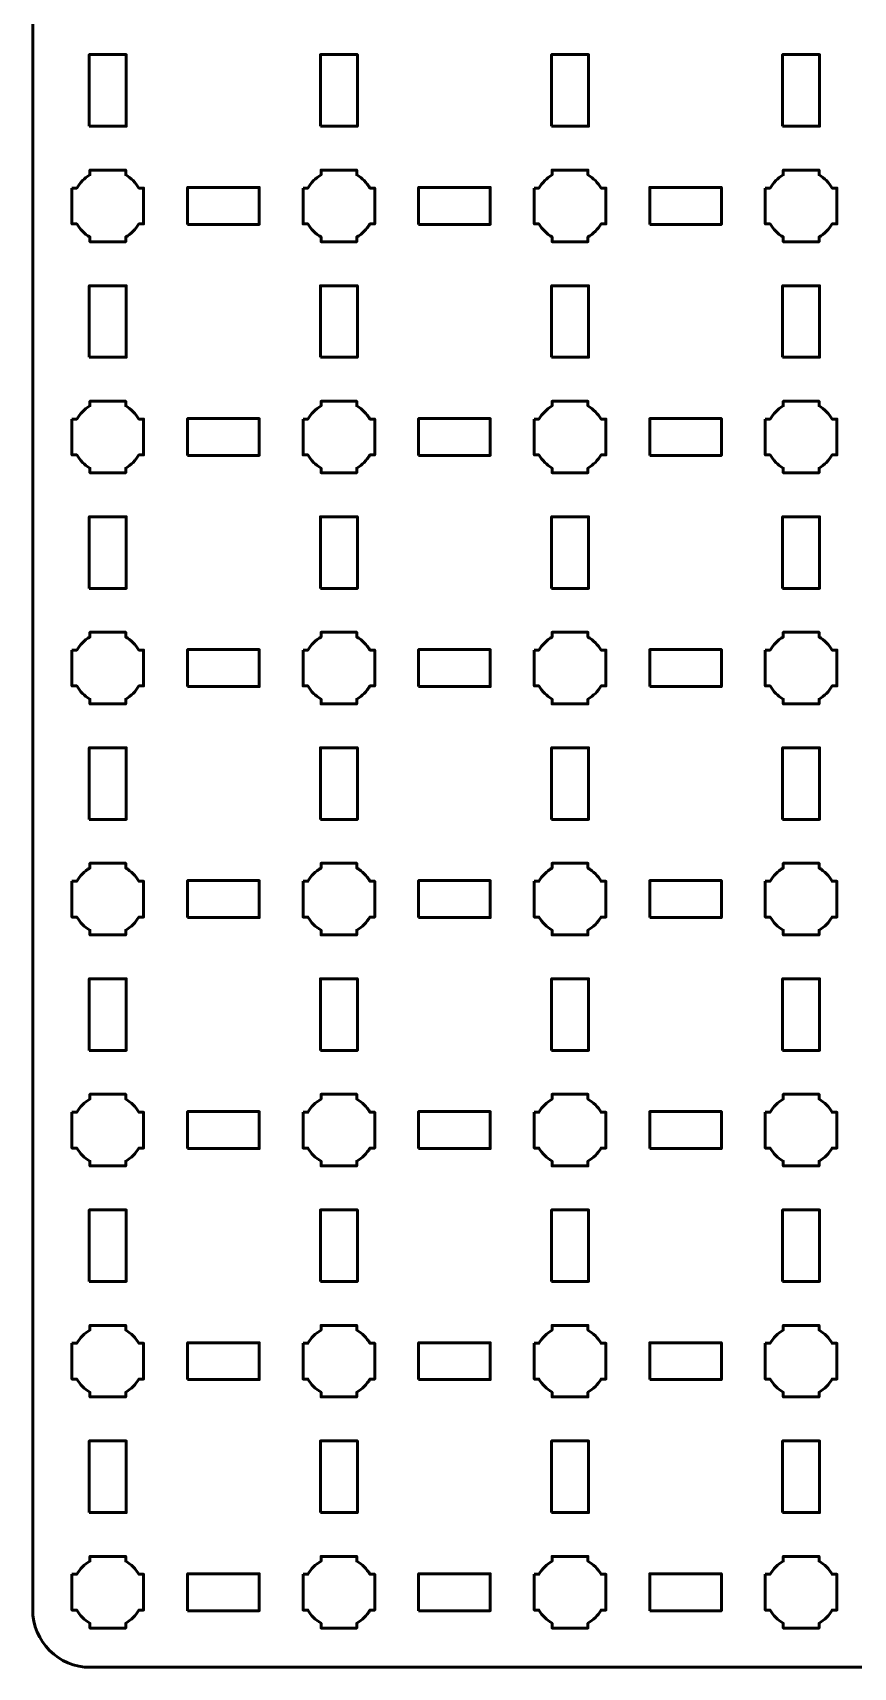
# Model space of a CAD drawing. Header units: centimetres. Extents: x -40.1 to 19.1, y -44.5 to 14.8.
# Drawn here: x -40.15 to -33.05, y -44.5 to -30.35 of the extents above; entities that cross this region are included whole.
import ezdxf

# ---------------------------------------------------------------- set-up
doc = ezdxf.new("R2010")
doc.units = ezdxf.units.CM
doc.header["$MEASUREMENT"] = 0
doc.layers.add('Layer 1', color=7, linetype='Continuous')

msp = doc.modelspace()

# ---------------------------------------------------------------- linework, layer by layer
at = {"layer": 'Layer 1', "color": 250, "lineweight": 53}
for points in [[(-39.66, -31.16), (-39.34, -31.16), (-39.34, -30.54), (-39.66, -30.54), (-39.66, -31.16)], [(-37.66, -31.16), (-37.34, -31.16), (-37.34, -30.54), (-37.66, -30.54), (-37.66, -31.16)], [(-35.66, -31.16), (-35.34, -31.16), (-35.34, -30.54), (-35.66, -30.54), (-35.66, -31.16)], [(-33.66, -31.16), (-33.34, -31.16), (-33.34, -30.54), (-33.66, -30.54), (-33.66, -31.16)], [(-38.81, -32.01), (-38.19, -32.01), (-38.19, -31.69), (-38.81, -31.69), (-38.81, -32.01)], [(-36.81, -32.01), (-36.19, -32.01), (-36.19, -31.69), (-36.81, -31.69), (-36.81, -32.01)], [(-34.81, -32.01), (-34.19, -32.01), (-34.19, -31.69), (-34.81, -31.69), (-34.81, -32.01)], [(-39.66, -33.16), (-39.34, -33.16), (-39.34, -32.54), (-39.66, -32.54), (-39.66, -33.16)], [(-37.66, -33.16), (-37.34, -33.16), (-37.34, -32.54), (-37.66, -32.54), (-37.66, -33.16)], [(-35.66, -33.16), (-35.34, -33.16), (-35.34, -32.54), (-35.66, -32.54), (-35.66, -33.16)], [(-33.66, -33.16), (-33.34, -33.16), (-33.34, -32.54), (-33.66, -32.54), (-33.66, -33.16)], [(-38.81, -34.01), (-38.19, -34.01), (-38.19, -33.69), (-38.81, -33.69), (-38.81, -34.01)], [(-36.81, -34.01), (-36.19, -34.01), (-36.19, -33.69), (-36.81, -33.69), (-36.81, -34.01)], [(-34.81, -34.01), (-34.19, -34.01), (-34.19, -33.69), (-34.81, -33.69), (-34.81, -34.01)], [(-39.66, -35.16), (-39.34, -35.16), (-39.34, -34.54), (-39.66, -34.54), (-39.66, -35.16)], [(-37.66, -35.16), (-37.34, -35.16), (-37.34, -34.54), (-37.66, -34.54), (-37.66, -35.16)], [(-35.66, -35.16), (-35.34, -35.16), (-35.34, -34.54), (-35.66, -34.54), (-35.66, -35.16)], [(-33.66, -35.16), (-33.34, -35.16), (-33.34, -34.54), (-33.66, -34.54), (-33.66, -35.16)], [(-38.81, -36.01), (-38.19, -36.01), (-38.19, -35.69), (-38.81, -35.69), (-38.81, -36.01)], [(-36.81, -36.01), (-36.19, -36.01), (-36.19, -35.69), (-36.81, -35.69), (-36.81, -36.01)], [(-34.81, -36.01), (-34.19, -36.01), (-34.19, -35.69), (-34.81, -35.69), (-34.81, -36.01)], [(-39.66, -37.16), (-39.34, -37.16), (-39.34, -36.54), (-39.66, -36.54), (-39.66, -37.16)], [(-37.66, -37.16), (-37.34, -37.16), (-37.34, -36.54), (-37.66, -36.54), (-37.66, -37.16)], [(-35.66, -37.16), (-35.34, -37.16), (-35.34, -36.54), (-35.66, -36.54), (-35.66, -37.16)], [(-33.66, -37.16), (-33.34, -37.16), (-33.34, -36.54), (-33.66, -36.54), (-33.66, -37.16)], [(-38.81, -38.01), (-38.19, -38.01), (-38.19, -37.69), (-38.81, -37.69), (-38.81, -38.01)], [(-36.81, -38.01), (-36.19, -38.01), (-36.19, -37.69), (-36.81, -37.69), (-36.81, -38.01)], [(-34.81, -38.01), (-34.19, -38.01), (-34.19, -37.69), (-34.81, -37.69), (-34.81, -38.01)], [(-39.66, -39.16), (-39.34, -39.16), (-39.34, -38.54), (-39.66, -38.54), (-39.66, -39.16)], [(-37.66, -39.16), (-37.34, -39.16), (-37.34, -38.54), (-37.66, -38.54), (-37.66, -39.16)], [(-35.66, -39.16), (-35.34, -39.16), (-35.34, -38.54), (-35.66, -38.54), (-35.66, -39.16)], [(-33.66, -39.16), (-33.34, -39.16), (-33.34, -38.54), (-33.66, -38.54), (-33.66, -39.16)], [(-38.81, -40.01), (-38.19, -40.01), (-38.19, -39.69), (-38.81, -39.69), (-38.81, -40.01)], [(-36.81, -40.01), (-36.19, -40.01), (-36.19, -39.69), (-36.81, -39.69), (-36.81, -40.01)], [(-34.81, -40.01), (-34.19, -40.01), (-34.19, -39.69), (-34.81, -39.69), (-34.81, -40.01)], [(-39.66, -41.16), (-39.34, -41.16), (-39.34, -40.54), (-39.66, -40.54), (-39.66, -41.16)], [(-37.66, -41.16), (-37.34, -41.16), (-37.34, -40.54), (-37.66, -40.54), (-37.66, -41.16)], [(-35.66, -41.16), (-35.34, -41.16), (-35.34, -40.54), (-35.66, -40.54), (-35.66, -41.16)], [(-33.66, -41.16), (-33.34, -41.16), (-33.34, -40.54), (-33.66, -40.54), (-33.66, -41.16)], [(-38.81, -42.01), (-38.19, -42.01), (-38.19, -41.69), (-38.81, -41.69), (-38.81, -42.01)], [(-36.81, -42.01), (-36.19, -42.01), (-36.19, -41.69), (-36.81, -41.69), (-36.81, -42.01)], [(-34.81, -42.01), (-34.19, -42.01), (-34.19, -41.69), (-34.81, -41.69), (-34.81, -42.01)], [(-39.66, -43.16), (-39.34, -43.16), (-39.34, -42.54), (-39.66, -42.54), (-39.66, -43.16)], [(-37.66, -43.16), (-37.34, -43.16), (-37.34, -42.54), (-37.66, -42.54), (-37.66, -43.16)], [(-35.66, -43.16), (-35.34, -43.16), (-35.34, -42.54), (-35.66, -42.54), (-35.66, -43.16)], [(-33.66, -43.16), (-33.34, -43.16), (-33.34, -42.54), (-33.66, -42.54), (-33.66, -43.16)], [(-38.81, -44.01), (-38.19, -44.01), (-38.19, -43.69), (-38.81, -43.69), (-38.81, -44.01)], [(-36.81, -44.01), (-36.19, -44.01), (-36.19, -43.69), (-36.81, -43.69), (-36.81, -44.01)], [(-34.81, -44.01), (-34.19, -44.01), (-34.19, -43.69), (-34.81, -43.69), (-34.81, -44.01)]]:
    msp.add_lwpolyline(points, close=True, dxfattribs=at)
msp.add_open_spline([(-40.15, -44), (-40.15, -44), (-40.15, 14.3), (-40.15, 14.3), (-40.15, 14.3), (-40.15, 14.57609), (-39.92609, 14.8), (-39.65, 14.8), (-39.65, 14.8), (-39.65, 14.8), (18.65, 14.8), (18.65, 14.8), (18.65, 14.8), (18.92609, 14.8), (19.15, 14.57609), (19.15, 14.3), (19.15, 14.3), (19.15, 14.3), (19.15, -44), (19.15, -44), (19.15, -44), (19.15, -44.27609), (18.92609, -44.5), (18.65, -44.5), (18.65, -44.5), (18.65, -44.5), (-39.65, -44.5), (-39.65, -44.5), (-39.65, -44.5), (-39.92609, -44.5), (-40.15, -44.27609), (-40.15, -44)], degree=3, knots=[0, 0, 0, 0, 0.125, 0.125, 0.125, 0.125, 0.25, 0.25, 0.25, 0.25, 0.375, 0.375, 0.375, 0.375, 0.5, 0.5, 0.5, 0.5, 0.625, 0.625, 0.625, 0.625, 0.75, 0.75, 0.75, 0.75, 0.875, 0.875, 0.875, 0.875, 1, 1, 1, 1], dxfattribs=at)
at = {"layer": 'Layer 1', "lineweight": 53}
for points in [[(-39.81, -31.695), (-39.81, -31.695), (-39.76851, -31.695), (-39.76851, -31.695), (-39.76851, -31.695), (-39.74128, -31.64795), (-39.70205, -31.60872), (-39.655, -31.58149), (-39.655, -31.58149), (-39.655, -31.58149), (-39.655, -31.54), (-39.655, -31.54), (-39.655, -31.54), (-39.655, -31.54), (-39.5, -31.54), (-39.5, -31.54), (-39.5, -31.54), (-39.5, -31.54), (-39.345, -31.54), (-39.345, -31.54), (-39.345, -31.54), (-39.345, -31.54), (-39.345, -31.58149), (-39.345, -31.58149), (-39.345, -31.58149), (-39.29795, -31.60872), (-39.25872, -31.64795), (-39.23149, -31.695), (-39.23149, -31.695), (-39.23149, -31.695), (-39.19, -31.695), (-39.19, -31.695), (-39.19, -31.695), (-39.19, -31.695), (-39.19, -31.85), (-39.19, -31.85), (-39.19, -31.85), (-39.19, -31.85), (-39.19, -32.005), (-39.19, -32.005), (-39.19, -32.005), (-39.19, -32.005), (-39.23149, -32.005), (-39.23149, -32.005), (-39.23149, -32.005), (-39.25872, -32.05205), (-39.29795, -32.09128), (-39.345, -32.11851), (-39.345, -32.11851), (-39.345, -32.11851), (-39.345, -32.16), (-39.345, -32.16), (-39.345, -32.16), (-39.345, -32.16), (-39.5, -32.16), (-39.5, -32.16), (-39.5, -32.16), (-39.5, -32.16), (-39.655, -32.16), (-39.655, -32.16), (-39.655, -32.16), (-39.655, -32.16), (-39.655, -32.11851), (-39.655, -32.11851), (-39.655, -32.11851), (-39.70205, -32.09128), (-39.74128, -32.05205), (-39.76851, -32.005), (-39.76851, -32.005), (-39.76851, -32.005), (-39.81, -32.005), (-39.81, -32.005), (-39.81, -32.005), (-39.81, -32.005), (-39.81, -31.85), (-39.81, -31.85), (-39.81, -31.85), (-39.81, -31.85), (-39.81, -31.695), (-39.81, -31.695)], [(-37.81, -31.695), (-37.81, -31.695), (-37.76851, -31.695), (-37.76851, -31.695), (-37.76851, -31.695), (-37.74128, -31.64795), (-37.70205, -31.60872), (-37.655, -31.58149), (-37.655, -31.58149), (-37.655, -31.58149), (-37.655, -31.54), (-37.655, -31.54), (-37.655, -31.54), (-37.655, -31.54), (-37.5, -31.54), (-37.5, -31.54), (-37.5, -31.54), (-37.5, -31.54), (-37.345, -31.54), (-37.345, -31.54), (-37.345, -31.54), (-37.345, -31.54), (-37.345, -31.58149), (-37.345, -31.58149), (-37.345, -31.58149), (-37.29795, -31.60872), (-37.25872, -31.64795), (-37.23149, -31.695), (-37.23149, -31.695), (-37.23149, -31.695), (-37.19, -31.695), (-37.19, -31.695), (-37.19, -31.695), (-37.19, -31.695), (-37.19, -31.85), (-37.19, -31.85), (-37.19, -31.85), (-37.19, -31.85), (-37.19, -32.005), (-37.19, -32.005), (-37.19, -32.005), (-37.19, -32.005), (-37.23149, -32.005), (-37.23149, -32.005), (-37.23149, -32.005), (-37.25872, -32.05205), (-37.29795, -32.09128), (-37.345, -32.11851), (-37.345, -32.11851), (-37.345, -32.11851), (-37.345, -32.16), (-37.345, -32.16), (-37.345, -32.16), (-37.345, -32.16), (-37.5, -32.16), (-37.5, -32.16), (-37.5, -32.16), (-37.5, -32.16), (-37.655, -32.16), (-37.655, -32.16), (-37.655, -32.16), (-37.655, -32.16), (-37.655, -32.11851), (-37.655, -32.11851), (-37.655, -32.11851), (-37.70205, -32.09128), (-37.74128, -32.05205), (-37.76851, -32.005), (-37.76851, -32.005), (-37.76851, -32.005), (-37.81, -32.005), (-37.81, -32.005), (-37.81, -32.005), (-37.81, -32.005), (-37.81, -31.85), (-37.81, -31.85), (-37.81, -31.85), (-37.81, -31.85), (-37.81, -31.695), (-37.81, -31.695)], [(-35.81, -31.695), (-35.81, -31.695), (-35.76851, -31.695), (-35.76851, -31.695), (-35.76851, -31.695), (-35.74128, -31.64795), (-35.70205, -31.60872), (-35.655, -31.58149), (-35.655, -31.58149), (-35.655, -31.58149), (-35.655, -31.54), (-35.655, -31.54), (-35.655, -31.54), (-35.655, -31.54), (-35.5, -31.54), (-35.5, -31.54), (-35.5, -31.54), (-35.5, -31.54), (-35.345, -31.54), (-35.345, -31.54), (-35.345, -31.54), (-35.345, -31.54), (-35.345, -31.58149), (-35.345, -31.58149), (-35.345, -31.58149), (-35.29795, -31.60872), (-35.25872, -31.64795), (-35.23149, -31.695), (-35.23149, -31.695), (-35.23149, -31.695), (-35.19, -31.695), (-35.19, -31.695), (-35.19, -31.695), (-35.19, -31.695), (-35.19, -31.85), (-35.19, -31.85), (-35.19, -31.85), (-35.19, -31.85), (-35.19, -32.005), (-35.19, -32.005), (-35.19, -32.005), (-35.19, -32.005), (-35.23149, -32.005), (-35.23149, -32.005), (-35.23149, -32.005), (-35.25872, -32.05205), (-35.29795, -32.09128), (-35.345, -32.11851), (-35.345, -32.11851), (-35.345, -32.11851), (-35.345, -32.16), (-35.345, -32.16), (-35.345, -32.16), (-35.345, -32.16), (-35.5, -32.16), (-35.5, -32.16), (-35.5, -32.16), (-35.5, -32.16), (-35.655, -32.16), (-35.655, -32.16), (-35.655, -32.16), (-35.655, -32.16), (-35.655, -32.11851), (-35.655, -32.11851), (-35.655, -32.11851), (-35.70205, -32.09128), (-35.74128, -32.05205), (-35.76851, -32.005), (-35.76851, -32.005), (-35.76851, -32.005), (-35.81, -32.005), (-35.81, -32.005), (-35.81, -32.005), (-35.81, -32.005), (-35.81, -31.85), (-35.81, -31.85), (-35.81, -31.85), (-35.81, -31.85), (-35.81, -31.695), (-35.81, -31.695)], [(-33.81, -31.695), (-33.81, -31.695), (-33.76851, -31.695), (-33.76851, -31.695), (-33.76851, -31.695), (-33.74128, -31.64795), (-33.70205, -31.60872), (-33.655, -31.58149), (-33.655, -31.58149), (-33.655, -31.58149), (-33.655, -31.54), (-33.655, -31.54), (-33.655, -31.54), (-33.655, -31.54), (-33.5, -31.54), (-33.5, -31.54), (-33.5, -31.54), (-33.5, -31.54), (-33.345, -31.54), (-33.345, -31.54), (-33.345, -31.54), (-33.345, -31.54), (-33.345, -31.58149), (-33.345, -31.58149), (-33.345, -31.58149), (-33.29795, -31.60872), (-33.25872, -31.64795), (-33.23149, -31.695), (-33.23149, -31.695), (-33.23149, -31.695), (-33.19, -31.695), (-33.19, -31.695), (-33.19, -31.695), (-33.19, -31.695), (-33.19, -31.85), (-33.19, -31.85), (-33.19, -31.85), (-33.19, -31.85), (-33.19, -32.005), (-33.19, -32.005), (-33.19, -32.005), (-33.19, -32.005), (-33.23149, -32.005), (-33.23149, -32.005), (-33.23149, -32.005), (-33.25872, -32.05205), (-33.29795, -32.09128), (-33.345, -32.11851), (-33.345, -32.11851), (-33.345, -32.11851), (-33.345, -32.16), (-33.345, -32.16), (-33.345, -32.16), (-33.345, -32.16), (-33.5, -32.16), (-33.5, -32.16), (-33.5, -32.16), (-33.5, -32.16), (-33.655, -32.16), (-33.655, -32.16), (-33.655, -32.16), (-33.655, -32.16), (-33.655, -32.11851), (-33.655, -32.11851), (-33.655, -32.11851), (-33.70205, -32.09128), (-33.74128, -32.05205), (-33.76851, -32.005), (-33.76851, -32.005), (-33.76851, -32.005), (-33.81, -32.005), (-33.81, -32.005), (-33.81, -32.005), (-33.81, -32.005), (-33.81, -31.85), (-33.81, -31.85), (-33.81, -31.85), (-33.81, -31.85), (-33.81, -31.695), (-33.81, -31.695)], [(-39.81, -33.695), (-39.81, -33.695), (-39.76851, -33.695), (-39.76851, -33.695), (-39.76851, -33.695), (-39.74128, -33.64795), (-39.70205, -33.60872), (-39.655, -33.58149), (-39.655, -33.58149), (-39.655, -33.58149), (-39.655, -33.54), (-39.655, -33.54), (-39.655, -33.54), (-39.655, -33.54), (-39.5, -33.54), (-39.5, -33.54), (-39.5, -33.54), (-39.5, -33.54), (-39.345, -33.54), (-39.345, -33.54), (-39.345, -33.54), (-39.345, -33.54), (-39.345, -33.58149), (-39.345, -33.58149), (-39.345, -33.58149), (-39.29795, -33.60872), (-39.25872, -33.64795), (-39.23149, -33.695), (-39.23149, -33.695), (-39.23149, -33.695), (-39.19, -33.695), (-39.19, -33.695), (-39.19, -33.695), (-39.19, -33.695), (-39.19, -33.85), (-39.19, -33.85), (-39.19, -33.85), (-39.19, -33.85), (-39.19, -34.005), (-39.19, -34.005), (-39.19, -34.005), (-39.19, -34.005), (-39.23149, -34.005), (-39.23149, -34.005), (-39.23149, -34.005), (-39.25872, -34.05205), (-39.29795, -34.09128), (-39.345, -34.11851), (-39.345, -34.11851), (-39.345, -34.11851), (-39.345, -34.16), (-39.345, -34.16), (-39.345, -34.16), (-39.345, -34.16), (-39.5, -34.16), (-39.5, -34.16), (-39.5, -34.16), (-39.5, -34.16), (-39.655, -34.16), (-39.655, -34.16), (-39.655, -34.16), (-39.655, -34.16), (-39.655, -34.11851), (-39.655, -34.11851), (-39.655, -34.11851), (-39.70205, -34.09128), (-39.74128, -34.05205), (-39.76851, -34.005), (-39.76851, -34.005), (-39.76851, -34.005), (-39.81, -34.005), (-39.81, -34.005), (-39.81, -34.005), (-39.81, -34.005), (-39.81, -33.85), (-39.81, -33.85), (-39.81, -33.85), (-39.81, -33.85), (-39.81, -33.695), (-39.81, -33.695)], [(-37.81, -33.695), (-37.81, -33.695), (-37.76851, -33.695), (-37.76851, -33.695), (-37.76851, -33.695), (-37.74128, -33.64795), (-37.70205, -33.60872), (-37.655, -33.58149), (-37.655, -33.58149), (-37.655, -33.58149), (-37.655, -33.54), (-37.655, -33.54), (-37.655, -33.54), (-37.655, -33.54), (-37.5, -33.54), (-37.5, -33.54), (-37.5, -33.54), (-37.5, -33.54), (-37.345, -33.54), (-37.345, -33.54), (-37.345, -33.54), (-37.345, -33.54), (-37.345, -33.58149), (-37.345, -33.58149), (-37.345, -33.58149), (-37.29795, -33.60872), (-37.25872, -33.64795), (-37.23149, -33.695), (-37.23149, -33.695), (-37.23149, -33.695), (-37.19, -33.695), (-37.19, -33.695), (-37.19, -33.695), (-37.19, -33.695), (-37.19, -33.85), (-37.19, -33.85), (-37.19, -33.85), (-37.19, -33.85), (-37.19, -34.005), (-37.19, -34.005), (-37.19, -34.005), (-37.19, -34.005), (-37.23149, -34.005), (-37.23149, -34.005), (-37.23149, -34.005), (-37.25872, -34.05205), (-37.29795, -34.09128), (-37.345, -34.11851), (-37.345, -34.11851), (-37.345, -34.11851), (-37.345, -34.16), (-37.345, -34.16), (-37.345, -34.16), (-37.345, -34.16), (-37.5, -34.16), (-37.5, -34.16), (-37.5, -34.16), (-37.5, -34.16), (-37.655, -34.16), (-37.655, -34.16), (-37.655, -34.16), (-37.655, -34.16), (-37.655, -34.11851), (-37.655, -34.11851), (-37.655, -34.11851), (-37.70205, -34.09128), (-37.74128, -34.05205), (-37.76851, -34.005), (-37.76851, -34.005), (-37.76851, -34.005), (-37.81, -34.005), (-37.81, -34.005), (-37.81, -34.005), (-37.81, -34.005), (-37.81, -33.85), (-37.81, -33.85), (-37.81, -33.85), (-37.81, -33.85), (-37.81, -33.695), (-37.81, -33.695)], [(-35.81, -33.695), (-35.81, -33.695), (-35.76851, -33.695), (-35.76851, -33.695), (-35.76851, -33.695), (-35.74128, -33.64795), (-35.70205, -33.60872), (-35.655, -33.58149), (-35.655, -33.58149), (-35.655, -33.58149), (-35.655, -33.54), (-35.655, -33.54), (-35.655, -33.54), (-35.655, -33.54), (-35.5, -33.54), (-35.5, -33.54), (-35.5, -33.54), (-35.5, -33.54), (-35.345, -33.54), (-35.345, -33.54), (-35.345, -33.54), (-35.345, -33.54), (-35.345, -33.58149), (-35.345, -33.58149), (-35.345, -33.58149), (-35.29795, -33.60872), (-35.25872, -33.64795), (-35.23149, -33.695), (-35.23149, -33.695), (-35.23149, -33.695), (-35.19, -33.695), (-35.19, -33.695), (-35.19, -33.695), (-35.19, -33.695), (-35.19, -33.85), (-35.19, -33.85), (-35.19, -33.85), (-35.19, -33.85), (-35.19, -34.005), (-35.19, -34.005), (-35.19, -34.005), (-35.19, -34.005), (-35.23149, -34.005), (-35.23149, -34.005), (-35.23149, -34.005), (-35.25872, -34.05205), (-35.29795, -34.09128), (-35.345, -34.11851), (-35.345, -34.11851), (-35.345, -34.11851), (-35.345, -34.16), (-35.345, -34.16), (-35.345, -34.16), (-35.345, -34.16), (-35.5, -34.16), (-35.5, -34.16), (-35.5, -34.16), (-35.5, -34.16), (-35.655, -34.16), (-35.655, -34.16), (-35.655, -34.16), (-35.655, -34.16), (-35.655, -34.11851), (-35.655, -34.11851), (-35.655, -34.11851), (-35.70205, -34.09128), (-35.74128, -34.05205), (-35.76851, -34.005), (-35.76851, -34.005), (-35.76851, -34.005), (-35.81, -34.005), (-35.81, -34.005), (-35.81, -34.005), (-35.81, -34.005), (-35.81, -33.85), (-35.81, -33.85), (-35.81, -33.85), (-35.81, -33.85), (-35.81, -33.695), (-35.81, -33.695)], [(-33.81, -33.695), (-33.81, -33.695), (-33.76851, -33.695), (-33.76851, -33.695), (-33.76851, -33.695), (-33.74128, -33.64795), (-33.70205, -33.60872), (-33.655, -33.58149), (-33.655, -33.58149), (-33.655, -33.58149), (-33.655, -33.54), (-33.655, -33.54), (-33.655, -33.54), (-33.655, -33.54), (-33.5, -33.54), (-33.5, -33.54), (-33.5, -33.54), (-33.5, -33.54), (-33.345, -33.54), (-33.345, -33.54), (-33.345, -33.54), (-33.345, -33.54), (-33.345, -33.58149), (-33.345, -33.58149), (-33.345, -33.58149), (-33.29795, -33.60872), (-33.25872, -33.64795), (-33.23149, -33.695), (-33.23149, -33.695), (-33.23149, -33.695), (-33.19, -33.695), (-33.19, -33.695), (-33.19, -33.695), (-33.19, -33.695), (-33.19, -33.85), (-33.19, -33.85), (-33.19, -33.85), (-33.19, -33.85), (-33.19, -34.005), (-33.19, -34.005), (-33.19, -34.005), (-33.19, -34.005), (-33.23149, -34.005), (-33.23149, -34.005), (-33.23149, -34.005), (-33.25872, -34.05205), (-33.29795, -34.09128), (-33.345, -34.11851), (-33.345, -34.11851), (-33.345, -34.11851), (-33.345, -34.16), (-33.345, -34.16), (-33.345, -34.16), (-33.345, -34.16), (-33.5, -34.16), (-33.5, -34.16), (-33.5, -34.16), (-33.5, -34.16), (-33.655, -34.16), (-33.655, -34.16), (-33.655, -34.16), (-33.655, -34.16), (-33.655, -34.11851), (-33.655, -34.11851), (-33.655, -34.11851), (-33.70205, -34.09128), (-33.74128, -34.05205), (-33.76851, -34.005), (-33.76851, -34.005), (-33.76851, -34.005), (-33.81, -34.005), (-33.81, -34.005), (-33.81, -34.005), (-33.81, -34.005), (-33.81, -33.85), (-33.81, -33.85), (-33.81, -33.85), (-33.81, -33.85), (-33.81, -33.695), (-33.81, -33.695)], [(-39.81, -35.695), (-39.81, -35.695), (-39.76851, -35.695), (-39.76851, -35.695), (-39.76851, -35.695), (-39.74128, -35.64795), (-39.70205, -35.60872), (-39.655, -35.58149), (-39.655, -35.58149), (-39.655, -35.58149), (-39.655, -35.54), (-39.655, -35.54), (-39.655, -35.54), (-39.655, -35.54), (-39.5, -35.54), (-39.5, -35.54), (-39.5, -35.54), (-39.5, -35.54), (-39.345, -35.54), (-39.345, -35.54), (-39.345, -35.54), (-39.345, -35.54), (-39.345, -35.58149), (-39.345, -35.58149), (-39.345, -35.58149), (-39.29795, -35.60872), (-39.25872, -35.64795), (-39.23149, -35.695), (-39.23149, -35.695), (-39.23149, -35.695), (-39.19, -35.695), (-39.19, -35.695), (-39.19, -35.695), (-39.19, -35.695), (-39.19, -35.85), (-39.19, -35.85), (-39.19, -35.85), (-39.19, -35.85), (-39.19, -36.005), (-39.19, -36.005), (-39.19, -36.005), (-39.19, -36.005), (-39.23149, -36.005), (-39.23149, -36.005), (-39.23149, -36.005), (-39.25872, -36.05205), (-39.29795, -36.09128), (-39.345, -36.11851), (-39.345, -36.11851), (-39.345, -36.11851), (-39.345, -36.16), (-39.345, -36.16), (-39.345, -36.16), (-39.345, -36.16), (-39.5, -36.16), (-39.5, -36.16), (-39.5, -36.16), (-39.5, -36.16), (-39.655, -36.16), (-39.655, -36.16), (-39.655, -36.16), (-39.655, -36.16), (-39.655, -36.11851), (-39.655, -36.11851), (-39.655, -36.11851), (-39.70205, -36.09128), (-39.74128, -36.05205), (-39.76851, -36.005), (-39.76851, -36.005), (-39.76851, -36.005), (-39.81, -36.005), (-39.81, -36.005), (-39.81, -36.005), (-39.81, -36.005), (-39.81, -35.85), (-39.81, -35.85), (-39.81, -35.85), (-39.81, -35.85), (-39.81, -35.695), (-39.81, -35.695)], [(-37.81, -35.695), (-37.81, -35.695), (-37.76851, -35.695), (-37.76851, -35.695), (-37.76851, -35.695), (-37.74128, -35.64795), (-37.70205, -35.60872), (-37.655, -35.58149), (-37.655, -35.58149), (-37.655, -35.58149), (-37.655, -35.54), (-37.655, -35.54), (-37.655, -35.54), (-37.655, -35.54), (-37.5, -35.54), (-37.5, -35.54), (-37.5, -35.54), (-37.5, -35.54), (-37.345, -35.54), (-37.345, -35.54), (-37.345, -35.54), (-37.345, -35.54), (-37.345, -35.58149), (-37.345, -35.58149), (-37.345, -35.58149), (-37.29795, -35.60872), (-37.25872, -35.64795), (-37.23149, -35.695), (-37.23149, -35.695), (-37.23149, -35.695), (-37.19, -35.695), (-37.19, -35.695), (-37.19, -35.695), (-37.19, -35.695), (-37.19, -35.85), (-37.19, -35.85), (-37.19, -35.85), (-37.19, -35.85), (-37.19, -36.005), (-37.19, -36.005), (-37.19, -36.005), (-37.19, -36.005), (-37.23149, -36.005), (-37.23149, -36.005), (-37.23149, -36.005), (-37.25872, -36.05205), (-37.29795, -36.09128), (-37.345, -36.11851), (-37.345, -36.11851), (-37.345, -36.11851), (-37.345, -36.16), (-37.345, -36.16), (-37.345, -36.16), (-37.345, -36.16), (-37.5, -36.16), (-37.5, -36.16), (-37.5, -36.16), (-37.5, -36.16), (-37.655, -36.16), (-37.655, -36.16), (-37.655, -36.16), (-37.655, -36.16), (-37.655, -36.11851), (-37.655, -36.11851), (-37.655, -36.11851), (-37.70205, -36.09128), (-37.74128, -36.05205), (-37.76851, -36.005), (-37.76851, -36.005), (-37.76851, -36.005), (-37.81, -36.005), (-37.81, -36.005), (-37.81, -36.005), (-37.81, -36.005), (-37.81, -35.85), (-37.81, -35.85), (-37.81, -35.85), (-37.81, -35.85), (-37.81, -35.695), (-37.81, -35.695)], [(-35.81, -35.695), (-35.81, -35.695), (-35.76851, -35.695), (-35.76851, -35.695), (-35.76851, -35.695), (-35.74128, -35.64795), (-35.70205, -35.60872), (-35.655, -35.58149), (-35.655, -35.58149), (-35.655, -35.58149), (-35.655, -35.54), (-35.655, -35.54), (-35.655, -35.54), (-35.655, -35.54), (-35.5, -35.54), (-35.5, -35.54), (-35.5, -35.54), (-35.5, -35.54), (-35.345, -35.54), (-35.345, -35.54), (-35.345, -35.54), (-35.345, -35.54), (-35.345, -35.58149), (-35.345, -35.58149), (-35.345, -35.58149), (-35.29795, -35.60872), (-35.25872, -35.64795), (-35.23149, -35.695), (-35.23149, -35.695), (-35.23149, -35.695), (-35.19, -35.695), (-35.19, -35.695), (-35.19, -35.695), (-35.19, -35.695), (-35.19, -35.85), (-35.19, -35.85), (-35.19, -35.85), (-35.19, -35.85), (-35.19, -36.005), (-35.19, -36.005), (-35.19, -36.005), (-35.19, -36.005), (-35.23149, -36.005), (-35.23149, -36.005), (-35.23149, -36.005), (-35.25872, -36.05205), (-35.29795, -36.09128), (-35.345, -36.11851), (-35.345, -36.11851), (-35.345, -36.11851), (-35.345, -36.16), (-35.345, -36.16), (-35.345, -36.16), (-35.345, -36.16), (-35.5, -36.16), (-35.5, -36.16), (-35.5, -36.16), (-35.5, -36.16), (-35.655, -36.16), (-35.655, -36.16), (-35.655, -36.16), (-35.655, -36.16), (-35.655, -36.11851), (-35.655, -36.11851), (-35.655, -36.11851), (-35.70205, -36.09128), (-35.74128, -36.05205), (-35.76851, -36.005), (-35.76851, -36.005), (-35.76851, -36.005), (-35.81, -36.005), (-35.81, -36.005), (-35.81, -36.005), (-35.81, -36.005), (-35.81, -35.85), (-35.81, -35.85), (-35.81, -35.85), (-35.81, -35.85), (-35.81, -35.695), (-35.81, -35.695)], [(-33.81, -35.695), (-33.81, -35.695), (-33.76851, -35.695), (-33.76851, -35.695), (-33.76851, -35.695), (-33.74128, -35.64795), (-33.70205, -35.60872), (-33.655, -35.58149), (-33.655, -35.58149), (-33.655, -35.58149), (-33.655, -35.54), (-33.655, -35.54), (-33.655, -35.54), (-33.655, -35.54), (-33.5, -35.54), (-33.5, -35.54), (-33.5, -35.54), (-33.5, -35.54), (-33.345, -35.54), (-33.345, -35.54), (-33.345, -35.54), (-33.345, -35.54), (-33.345, -35.58149), (-33.345, -35.58149), (-33.345, -35.58149), (-33.29795, -35.60872), (-33.25872, -35.64795), (-33.23149, -35.695), (-33.23149, -35.695), (-33.23149, -35.695), (-33.19, -35.695), (-33.19, -35.695), (-33.19, -35.695), (-33.19, -35.695), (-33.19, -35.85), (-33.19, -35.85), (-33.19, -35.85), (-33.19, -35.85), (-33.19, -36.005), (-33.19, -36.005), (-33.19, -36.005), (-33.19, -36.005), (-33.23149, -36.005), (-33.23149, -36.005), (-33.23149, -36.005), (-33.25872, -36.05205), (-33.29795, -36.09128), (-33.345, -36.11851), (-33.345, -36.11851), (-33.345, -36.11851), (-33.345, -36.16), (-33.345, -36.16), (-33.345, -36.16), (-33.345, -36.16), (-33.5, -36.16), (-33.5, -36.16), (-33.5, -36.16), (-33.5, -36.16), (-33.655, -36.16), (-33.655, -36.16), (-33.655, -36.16), (-33.655, -36.16), (-33.655, -36.11851), (-33.655, -36.11851), (-33.655, -36.11851), (-33.70205, -36.09128), (-33.74128, -36.05205), (-33.76851, -36.005), (-33.76851, -36.005), (-33.76851, -36.005), (-33.81, -36.005), (-33.81, -36.005), (-33.81, -36.005), (-33.81, -36.005), (-33.81, -35.85), (-33.81, -35.85), (-33.81, -35.85), (-33.81, -35.85), (-33.81, -35.695), (-33.81, -35.695)], [(-39.81, -37.695), (-39.81, -37.695), (-39.76851, -37.695), (-39.76851, -37.695), (-39.76851, -37.695), (-39.74128, -37.64795), (-39.70205, -37.60872), (-39.655, -37.58149), (-39.655, -37.58149), (-39.655, -37.58149), (-39.655, -37.54), (-39.655, -37.54), (-39.655, -37.54), (-39.655, -37.54), (-39.5, -37.54), (-39.5, -37.54), (-39.5, -37.54), (-39.5, -37.54), (-39.345, -37.54), (-39.345, -37.54), (-39.345, -37.54), (-39.345, -37.54), (-39.345, -37.58149), (-39.345, -37.58149), (-39.345, -37.58149), (-39.29795, -37.60872), (-39.25872, -37.64795), (-39.23149, -37.695), (-39.23149, -37.695), (-39.23149, -37.695), (-39.19, -37.695), (-39.19, -37.695), (-39.19, -37.695), (-39.19, -37.695), (-39.19, -37.85), (-39.19, -37.85), (-39.19, -37.85), (-39.19, -37.85), (-39.19, -38.005), (-39.19, -38.005), (-39.19, -38.005), (-39.19, -38.005), (-39.23149, -38.005), (-39.23149, -38.005), (-39.23149, -38.005), (-39.25872, -38.05205), (-39.29795, -38.09128), (-39.345, -38.11851), (-39.345, -38.11851), (-39.345, -38.11851), (-39.345, -38.16), (-39.345, -38.16), (-39.345, -38.16), (-39.345, -38.16), (-39.5, -38.16), (-39.5, -38.16), (-39.5, -38.16), (-39.5, -38.16), (-39.655, -38.16), (-39.655, -38.16), (-39.655, -38.16), (-39.655, -38.16), (-39.655, -38.11851), (-39.655, -38.11851), (-39.655, -38.11851), (-39.70205, -38.09128), (-39.74128, -38.05205), (-39.76851, -38.005), (-39.76851, -38.005), (-39.76851, -38.005), (-39.81, -38.005), (-39.81, -38.005), (-39.81, -38.005), (-39.81, -38.005), (-39.81, -37.85), (-39.81, -37.85), (-39.81, -37.85), (-39.81, -37.85), (-39.81, -37.695), (-39.81, -37.695)], [(-37.81, -37.695), (-37.81, -37.695), (-37.76851, -37.695), (-37.76851, -37.695), (-37.76851, -37.695), (-37.74128, -37.64795), (-37.70205, -37.60872), (-37.655, -37.58149), (-37.655, -37.58149), (-37.655, -37.58149), (-37.655, -37.54), (-37.655, -37.54), (-37.655, -37.54), (-37.655, -37.54), (-37.5, -37.54), (-37.5, -37.54), (-37.5, -37.54), (-37.5, -37.54), (-37.345, -37.54), (-37.345, -37.54), (-37.345, -37.54), (-37.345, -37.54), (-37.345, -37.58149), (-37.345, -37.58149), (-37.345, -37.58149), (-37.29795, -37.60872), (-37.25872, -37.64795), (-37.23149, -37.695), (-37.23149, -37.695), (-37.23149, -37.695), (-37.19, -37.695), (-37.19, -37.695), (-37.19, -37.695), (-37.19, -37.695), (-37.19, -37.85), (-37.19, -37.85), (-37.19, -37.85), (-37.19, -37.85), (-37.19, -38.005), (-37.19, -38.005), (-37.19, -38.005), (-37.19, -38.005), (-37.23149, -38.005), (-37.23149, -38.005), (-37.23149, -38.005), (-37.25872, -38.05205), (-37.29795, -38.09128), (-37.345, -38.11851), (-37.345, -38.11851), (-37.345, -38.11851), (-37.345, -38.16), (-37.345, -38.16), (-37.345, -38.16), (-37.345, -38.16), (-37.5, -38.16), (-37.5, -38.16), (-37.5, -38.16), (-37.5, -38.16), (-37.655, -38.16), (-37.655, -38.16), (-37.655, -38.16), (-37.655, -38.16), (-37.655, -38.11851), (-37.655, -38.11851), (-37.655, -38.11851), (-37.70205, -38.09128), (-37.74128, -38.05205), (-37.76851, -38.005), (-37.76851, -38.005), (-37.76851, -38.005), (-37.81, -38.005), (-37.81, -38.005), (-37.81, -38.005), (-37.81, -38.005), (-37.81, -37.85), (-37.81, -37.85), (-37.81, -37.85), (-37.81, -37.85), (-37.81, -37.695), (-37.81, -37.695)], [(-35.81, -37.695), (-35.81, -37.695), (-35.76851, -37.695), (-35.76851, -37.695), (-35.76851, -37.695), (-35.74128, -37.64795), (-35.70205, -37.60872), (-35.655, -37.58149), (-35.655, -37.58149), (-35.655, -37.58149), (-35.655, -37.54), (-35.655, -37.54), (-35.655, -37.54), (-35.655, -37.54), (-35.5, -37.54), (-35.5, -37.54), (-35.5, -37.54), (-35.5, -37.54), (-35.345, -37.54), (-35.345, -37.54), (-35.345, -37.54), (-35.345, -37.54), (-35.345, -37.58149), (-35.345, -37.58149), (-35.345, -37.58149), (-35.29795, -37.60872), (-35.25872, -37.64795), (-35.23149, -37.695), (-35.23149, -37.695), (-35.23149, -37.695), (-35.19, -37.695), (-35.19, -37.695), (-35.19, -37.695), (-35.19, -37.695), (-35.19, -37.85), (-35.19, -37.85), (-35.19, -37.85), (-35.19, -37.85), (-35.19, -38.005), (-35.19, -38.005), (-35.19, -38.005), (-35.19, -38.005), (-35.23149, -38.005), (-35.23149, -38.005), (-35.23149, -38.005), (-35.25872, -38.05205), (-35.29795, -38.09128), (-35.345, -38.11851), (-35.345, -38.11851), (-35.345, -38.11851), (-35.345, -38.16), (-35.345, -38.16), (-35.345, -38.16), (-35.345, -38.16), (-35.5, -38.16), (-35.5, -38.16), (-35.5, -38.16), (-35.5, -38.16), (-35.655, -38.16), (-35.655, -38.16), (-35.655, -38.16), (-35.655, -38.16), (-35.655, -38.11851), (-35.655, -38.11851), (-35.655, -38.11851), (-35.70205, -38.09128), (-35.74128, -38.05205), (-35.76851, -38.005), (-35.76851, -38.005), (-35.76851, -38.005), (-35.81, -38.005), (-35.81, -38.005), (-35.81, -38.005), (-35.81, -38.005), (-35.81, -37.85), (-35.81, -37.85), (-35.81, -37.85), (-35.81, -37.85), (-35.81, -37.695), (-35.81, -37.695)], [(-33.81, -37.695), (-33.81, -37.695), (-33.76851, -37.695), (-33.76851, -37.695), (-33.76851, -37.695), (-33.74128, -37.64795), (-33.70205, -37.60872), (-33.655, -37.58149), (-33.655, -37.58149), (-33.655, -37.58149), (-33.655, -37.54), (-33.655, -37.54), (-33.655, -37.54), (-33.655, -37.54), (-33.5, -37.54), (-33.5, -37.54), (-33.5, -37.54), (-33.5, -37.54), (-33.345, -37.54), (-33.345, -37.54), (-33.345, -37.54), (-33.345, -37.54), (-33.345, -37.58149), (-33.345, -37.58149), (-33.345, -37.58149), (-33.29795, -37.60872), (-33.25872, -37.64795), (-33.23149, -37.695), (-33.23149, -37.695), (-33.23149, -37.695), (-33.19, -37.695), (-33.19, -37.695), (-33.19, -37.695), (-33.19, -37.695), (-33.19, -37.85), (-33.19, -37.85), (-33.19, -37.85), (-33.19, -37.85), (-33.19, -38.005), (-33.19, -38.005), (-33.19, -38.005), (-33.19, -38.005), (-33.23149, -38.005), (-33.23149, -38.005), (-33.23149, -38.005), (-33.25872, -38.05205), (-33.29795, -38.09128), (-33.345, -38.11851), (-33.345, -38.11851), (-33.345, -38.11851), (-33.345, -38.16), (-33.345, -38.16), (-33.345, -38.16), (-33.345, -38.16), (-33.5, -38.16), (-33.5, -38.16), (-33.5, -38.16), (-33.5, -38.16), (-33.655, -38.16), (-33.655, -38.16), (-33.655, -38.16), (-33.655, -38.16), (-33.655, -38.11851), (-33.655, -38.11851), (-33.655, -38.11851), (-33.70205, -38.09128), (-33.74128, -38.05205), (-33.76851, -38.005), (-33.76851, -38.005), (-33.76851, -38.005), (-33.81, -38.005), (-33.81, -38.005), (-33.81, -38.005), (-33.81, -38.005), (-33.81, -37.85), (-33.81, -37.85), (-33.81, -37.85), (-33.81, -37.85), (-33.81, -37.695), (-33.81, -37.695)], [(-39.81, -39.695), (-39.81, -39.695), (-39.76851, -39.695), (-39.76851, -39.695), (-39.76851, -39.695), (-39.74128, -39.64795), (-39.70205, -39.60872), (-39.655, -39.58149), (-39.655, -39.58149), (-39.655, -39.58149), (-39.655, -39.54), (-39.655, -39.54), (-39.655, -39.54), (-39.655, -39.54), (-39.5, -39.54), (-39.5, -39.54), (-39.5, -39.54), (-39.5, -39.54), (-39.345, -39.54), (-39.345, -39.54), (-39.345, -39.54), (-39.345, -39.54), (-39.345, -39.58149), (-39.345, -39.58149), (-39.345, -39.58149), (-39.29795, -39.60872), (-39.25872, -39.64795), (-39.23149, -39.695), (-39.23149, -39.695), (-39.23149, -39.695), (-39.19, -39.695), (-39.19, -39.695), (-39.19, -39.695), (-39.19, -39.695), (-39.19, -39.85), (-39.19, -39.85), (-39.19, -39.85), (-39.19, -39.85), (-39.19, -40.005), (-39.19, -40.005), (-39.19, -40.005), (-39.19, -40.005), (-39.23149, -40.005), (-39.23149, -40.005), (-39.23149, -40.005), (-39.25872, -40.05205), (-39.29795, -40.09128), (-39.345, -40.11851), (-39.345, -40.11851), (-39.345, -40.11851), (-39.345, -40.16), (-39.345, -40.16), (-39.345, -40.16), (-39.345, -40.16), (-39.5, -40.16), (-39.5, -40.16), (-39.5, -40.16), (-39.5, -40.16), (-39.655, -40.16), (-39.655, -40.16), (-39.655, -40.16), (-39.655, -40.16), (-39.655, -40.11851), (-39.655, -40.11851), (-39.655, -40.11851), (-39.70205, -40.09128), (-39.74128, -40.05205), (-39.76851, -40.005), (-39.76851, -40.005), (-39.76851, -40.005), (-39.81, -40.005), (-39.81, -40.005), (-39.81, -40.005), (-39.81, -40.005), (-39.81, -39.85), (-39.81, -39.85), (-39.81, -39.85), (-39.81, -39.85), (-39.81, -39.695), (-39.81, -39.695)], [(-37.81, -39.695), (-37.81, -39.695), (-37.76851, -39.695), (-37.76851, -39.695), (-37.76851, -39.695), (-37.74128, -39.64795), (-37.70205, -39.60872), (-37.655, -39.58149), (-37.655, -39.58149), (-37.655, -39.58149), (-37.655, -39.54), (-37.655, -39.54), (-37.655, -39.54), (-37.655, -39.54), (-37.5, -39.54), (-37.5, -39.54), (-37.5, -39.54), (-37.5, -39.54), (-37.345, -39.54), (-37.345, -39.54), (-37.345, -39.54), (-37.345, -39.54), (-37.345, -39.58149), (-37.345, -39.58149), (-37.345, -39.58149), (-37.29795, -39.60872), (-37.25872, -39.64795), (-37.23149, -39.695), (-37.23149, -39.695), (-37.23149, -39.695), (-37.19, -39.695), (-37.19, -39.695), (-37.19, -39.695), (-37.19, -39.695), (-37.19, -39.85), (-37.19, -39.85), (-37.19, -39.85), (-37.19, -39.85), (-37.19, -40.005), (-37.19, -40.005), (-37.19, -40.005), (-37.19, -40.005), (-37.23149, -40.005), (-37.23149, -40.005), (-37.23149, -40.005), (-37.25872, -40.05205), (-37.29795, -40.09128), (-37.345, -40.11851), (-37.345, -40.11851), (-37.345, -40.11851), (-37.345, -40.16), (-37.345, -40.16), (-37.345, -40.16), (-37.345, -40.16), (-37.5, -40.16), (-37.5, -40.16), (-37.5, -40.16), (-37.5, -40.16), (-37.655, -40.16), (-37.655, -40.16), (-37.655, -40.16), (-37.655, -40.16), (-37.655, -40.11851), (-37.655, -40.11851), (-37.655, -40.11851), (-37.70205, -40.09128), (-37.74128, -40.05205), (-37.76851, -40.005), (-37.76851, -40.005), (-37.76851, -40.005), (-37.81, -40.005), (-37.81, -40.005), (-37.81, -40.005), (-37.81, -40.005), (-37.81, -39.85), (-37.81, -39.85), (-37.81, -39.85), (-37.81, -39.85), (-37.81, -39.695), (-37.81, -39.695)], [(-35.81, -39.695), (-35.81, -39.695), (-35.76851, -39.695), (-35.76851, -39.695), (-35.76851, -39.695), (-35.74128, -39.64795), (-35.70205, -39.60872), (-35.655, -39.58149), (-35.655, -39.58149), (-35.655, -39.58149), (-35.655, -39.54), (-35.655, -39.54), (-35.655, -39.54), (-35.655, -39.54), (-35.5, -39.54), (-35.5, -39.54), (-35.5, -39.54), (-35.5, -39.54), (-35.345, -39.54), (-35.345, -39.54), (-35.345, -39.54), (-35.345, -39.54), (-35.345, -39.58149), (-35.345, -39.58149), (-35.345, -39.58149), (-35.29795, -39.60872), (-35.25872, -39.64795), (-35.23149, -39.695), (-35.23149, -39.695), (-35.23149, -39.695), (-35.19, -39.695), (-35.19, -39.695), (-35.19, -39.695), (-35.19, -39.695), (-35.19, -39.85), (-35.19, -39.85), (-35.19, -39.85), (-35.19, -39.85), (-35.19, -40.005), (-35.19, -40.005), (-35.19, -40.005), (-35.19, -40.005), (-35.23149, -40.005), (-35.23149, -40.005), (-35.23149, -40.005), (-35.25872, -40.05205), (-35.29795, -40.09128), (-35.345, -40.11851), (-35.345, -40.11851), (-35.345, -40.11851), (-35.345, -40.16), (-35.345, -40.16), (-35.345, -40.16), (-35.345, -40.16), (-35.5, -40.16), (-35.5, -40.16), (-35.5, -40.16), (-35.5, -40.16), (-35.655, -40.16), (-35.655, -40.16), (-35.655, -40.16), (-35.655, -40.16), (-35.655, -40.11851), (-35.655, -40.11851), (-35.655, -40.11851), (-35.70205, -40.09128), (-35.74128, -40.05205), (-35.76851, -40.005), (-35.76851, -40.005), (-35.76851, -40.005), (-35.81, -40.005), (-35.81, -40.005), (-35.81, -40.005), (-35.81, -40.005), (-35.81, -39.85), (-35.81, -39.85), (-35.81, -39.85), (-35.81, -39.85), (-35.81, -39.695), (-35.81, -39.695)], [(-33.81, -39.695), (-33.81, -39.695), (-33.76851, -39.695), (-33.76851, -39.695), (-33.76851, -39.695), (-33.74128, -39.64795), (-33.70205, -39.60872), (-33.655, -39.58149), (-33.655, -39.58149), (-33.655, -39.58149), (-33.655, -39.54), (-33.655, -39.54), (-33.655, -39.54), (-33.655, -39.54), (-33.5, -39.54), (-33.5, -39.54), (-33.5, -39.54), (-33.5, -39.54), (-33.345, -39.54), (-33.345, -39.54), (-33.345, -39.54), (-33.345, -39.54), (-33.345, -39.58149), (-33.345, -39.58149), (-33.345, -39.58149), (-33.29795, -39.60872), (-33.25872, -39.64795), (-33.23149, -39.695), (-33.23149, -39.695), (-33.23149, -39.695), (-33.19, -39.695), (-33.19, -39.695), (-33.19, -39.695), (-33.19, -39.695), (-33.19, -39.85), (-33.19, -39.85), (-33.19, -39.85), (-33.19, -39.85), (-33.19, -40.005), (-33.19, -40.005), (-33.19, -40.005), (-33.19, -40.005), (-33.23149, -40.005), (-33.23149, -40.005), (-33.23149, -40.005), (-33.25872, -40.05205), (-33.29795, -40.09128), (-33.345, -40.11851), (-33.345, -40.11851), (-33.345, -40.11851), (-33.345, -40.16), (-33.345, -40.16), (-33.345, -40.16), (-33.345, -40.16), (-33.5, -40.16), (-33.5, -40.16), (-33.5, -40.16), (-33.5, -40.16), (-33.655, -40.16), (-33.655, -40.16), (-33.655, -40.16), (-33.655, -40.16), (-33.655, -40.11851), (-33.655, -40.11851), (-33.655, -40.11851), (-33.70205, -40.09128), (-33.74128, -40.05205), (-33.76851, -40.005), (-33.76851, -40.005), (-33.76851, -40.005), (-33.81, -40.005), (-33.81, -40.005), (-33.81, -40.005), (-33.81, -40.005), (-33.81, -39.85), (-33.81, -39.85), (-33.81, -39.85), (-33.81, -39.85), (-33.81, -39.695), (-33.81, -39.695)], [(-39.81, -41.695), (-39.81, -41.695), (-39.76851, -41.695), (-39.76851, -41.695), (-39.76851, -41.695), (-39.74128, -41.64795), (-39.70205, -41.60872), (-39.655, -41.58149), (-39.655, -41.58149), (-39.655, -41.58149), (-39.655, -41.54), (-39.655, -41.54), (-39.655, -41.54), (-39.655, -41.54), (-39.5, -41.54), (-39.5, -41.54), (-39.5, -41.54), (-39.5, -41.54), (-39.345, -41.54), (-39.345, -41.54), (-39.345, -41.54), (-39.345, -41.54), (-39.345, -41.58149), (-39.345, -41.58149), (-39.345, -41.58149), (-39.29795, -41.60872), (-39.25872, -41.64795), (-39.23149, -41.695), (-39.23149, -41.695), (-39.23149, -41.695), (-39.19, -41.695), (-39.19, -41.695), (-39.19, -41.695), (-39.19, -41.695), (-39.19, -41.85), (-39.19, -41.85), (-39.19, -41.85), (-39.19, -41.85), (-39.19, -42.005), (-39.19, -42.005), (-39.19, -42.005), (-39.19, -42.005), (-39.23149, -42.005), (-39.23149, -42.005), (-39.23149, -42.005), (-39.25872, -42.05205), (-39.29795, -42.09128), (-39.345, -42.11851), (-39.345, -42.11851), (-39.345, -42.11851), (-39.345, -42.16), (-39.345, -42.16), (-39.345, -42.16), (-39.345, -42.16), (-39.5, -42.16), (-39.5, -42.16), (-39.5, -42.16), (-39.5, -42.16), (-39.655, -42.16), (-39.655, -42.16), (-39.655, -42.16), (-39.655, -42.16), (-39.655, -42.11851), (-39.655, -42.11851), (-39.655, -42.11851), (-39.70205, -42.09128), (-39.74128, -42.05205), (-39.76851, -42.005), (-39.76851, -42.005), (-39.76851, -42.005), (-39.81, -42.005), (-39.81, -42.005), (-39.81, -42.005), (-39.81, -42.005), (-39.81, -41.85), (-39.81, -41.85), (-39.81, -41.85), (-39.81, -41.85), (-39.81, -41.695), (-39.81, -41.695)], [(-37.81, -41.695), (-37.81, -41.695), (-37.76851, -41.695), (-37.76851, -41.695), (-37.76851, -41.695), (-37.74128, -41.64795), (-37.70205, -41.60872), (-37.655, -41.58149), (-37.655, -41.58149), (-37.655, -41.58149), (-37.655, -41.54), (-37.655, -41.54), (-37.655, -41.54), (-37.655, -41.54), (-37.5, -41.54), (-37.5, -41.54), (-37.5, -41.54), (-37.5, -41.54), (-37.345, -41.54), (-37.345, -41.54), (-37.345, -41.54), (-37.345, -41.54), (-37.345, -41.58149), (-37.345, -41.58149), (-37.345, -41.58149), (-37.29795, -41.60872), (-37.25872, -41.64795), (-37.23149, -41.695), (-37.23149, -41.695), (-37.23149, -41.695), (-37.19, -41.695), (-37.19, -41.695), (-37.19, -41.695), (-37.19, -41.695), (-37.19, -41.85), (-37.19, -41.85), (-37.19, -41.85), (-37.19, -41.85), (-37.19, -42.005), (-37.19, -42.005), (-37.19, -42.005), (-37.19, -42.005), (-37.23149, -42.005), (-37.23149, -42.005), (-37.23149, -42.005), (-37.25872, -42.05205), (-37.29795, -42.09128), (-37.345, -42.11851), (-37.345, -42.11851), (-37.345, -42.11851), (-37.345, -42.16), (-37.345, -42.16), (-37.345, -42.16), (-37.345, -42.16), (-37.5, -42.16), (-37.5, -42.16), (-37.5, -42.16), (-37.5, -42.16), (-37.655, -42.16), (-37.655, -42.16), (-37.655, -42.16), (-37.655, -42.16), (-37.655, -42.11851), (-37.655, -42.11851), (-37.655, -42.11851), (-37.70205, -42.09128), (-37.74128, -42.05205), (-37.76851, -42.005), (-37.76851, -42.005), (-37.76851, -42.005), (-37.81, -42.005), (-37.81, -42.005), (-37.81, -42.005), (-37.81, -42.005), (-37.81, -41.85), (-37.81, -41.85), (-37.81, -41.85), (-37.81, -41.85), (-37.81, -41.695), (-37.81, -41.695)], [(-35.81, -41.695), (-35.81, -41.695), (-35.76851, -41.695), (-35.76851, -41.695), (-35.76851, -41.695), (-35.74128, -41.64795), (-35.70205, -41.60872), (-35.655, -41.58149), (-35.655, -41.58149), (-35.655, -41.58149), (-35.655, -41.54), (-35.655, -41.54), (-35.655, -41.54), (-35.655, -41.54), (-35.5, -41.54), (-35.5, -41.54), (-35.5, -41.54), (-35.5, -41.54), (-35.345, -41.54), (-35.345, -41.54), (-35.345, -41.54), (-35.345, -41.54), (-35.345, -41.58149), (-35.345, -41.58149), (-35.345, -41.58149), (-35.29795, -41.60872), (-35.25872, -41.64795), (-35.23149, -41.695), (-35.23149, -41.695), (-35.23149, -41.695), (-35.19, -41.695), (-35.19, -41.695), (-35.19, -41.695), (-35.19, -41.695), (-35.19, -41.85), (-35.19, -41.85), (-35.19, -41.85), (-35.19, -41.85), (-35.19, -42.005), (-35.19, -42.005), (-35.19, -42.005), (-35.19, -42.005), (-35.23149, -42.005), (-35.23149, -42.005), (-35.23149, -42.005), (-35.25872, -42.05205), (-35.29795, -42.09128), (-35.345, -42.11851), (-35.345, -42.11851), (-35.345, -42.11851), (-35.345, -42.16), (-35.345, -42.16), (-35.345, -42.16), (-35.345, -42.16), (-35.5, -42.16), (-35.5, -42.16), (-35.5, -42.16), (-35.5, -42.16), (-35.655, -42.16), (-35.655, -42.16), (-35.655, -42.16), (-35.655, -42.16), (-35.655, -42.11851), (-35.655, -42.11851), (-35.655, -42.11851), (-35.70205, -42.09128), (-35.74128, -42.05205), (-35.76851, -42.005), (-35.76851, -42.005), (-35.76851, -42.005), (-35.81, -42.005), (-35.81, -42.005), (-35.81, -42.005), (-35.81, -42.005), (-35.81, -41.85), (-35.81, -41.85), (-35.81, -41.85), (-35.81, -41.85), (-35.81, -41.695), (-35.81, -41.695)], [(-33.81, -41.695), (-33.81, -41.695), (-33.76851, -41.695), (-33.76851, -41.695), (-33.76851, -41.695), (-33.74128, -41.64795), (-33.70205, -41.60872), (-33.655, -41.58149), (-33.655, -41.58149), (-33.655, -41.58149), (-33.655, -41.54), (-33.655, -41.54), (-33.655, -41.54), (-33.655, -41.54), (-33.5, -41.54), (-33.5, -41.54), (-33.5, -41.54), (-33.5, -41.54), (-33.345, -41.54), (-33.345, -41.54), (-33.345, -41.54), (-33.345, -41.54), (-33.345, -41.58149), (-33.345, -41.58149), (-33.345, -41.58149), (-33.29795, -41.60872), (-33.25872, -41.64795), (-33.23149, -41.695), (-33.23149, -41.695), (-33.23149, -41.695), (-33.19, -41.695), (-33.19, -41.695), (-33.19, -41.695), (-33.19, -41.695), (-33.19, -41.85), (-33.19, -41.85), (-33.19, -41.85), (-33.19, -41.85), (-33.19, -42.005), (-33.19, -42.005), (-33.19, -42.005), (-33.19, -42.005), (-33.23149, -42.005), (-33.23149, -42.005), (-33.23149, -42.005), (-33.25872, -42.05205), (-33.29795, -42.09128), (-33.345, -42.11851), (-33.345, -42.11851), (-33.345, -42.11851), (-33.345, -42.16), (-33.345, -42.16), (-33.345, -42.16), (-33.345, -42.16), (-33.5, -42.16), (-33.5, -42.16), (-33.5, -42.16), (-33.5, -42.16), (-33.655, -42.16), (-33.655, -42.16), (-33.655, -42.16), (-33.655, -42.16), (-33.655, -42.11851), (-33.655, -42.11851), (-33.655, -42.11851), (-33.70205, -42.09128), (-33.74128, -42.05205), (-33.76851, -42.005), (-33.76851, -42.005), (-33.76851, -42.005), (-33.81, -42.005), (-33.81, -42.005), (-33.81, -42.005), (-33.81, -42.005), (-33.81, -41.85), (-33.81, -41.85), (-33.81, -41.85), (-33.81, -41.85), (-33.81, -41.695), (-33.81, -41.695)], [(-39.81, -43.695), (-39.81, -43.695), (-39.76851, -43.695), (-39.76851, -43.695), (-39.76851, -43.695), (-39.74128, -43.64795), (-39.70205, -43.60872), (-39.655, -43.58149), (-39.655, -43.58149), (-39.655, -43.58149), (-39.655, -43.54), (-39.655, -43.54), (-39.655, -43.54), (-39.655, -43.54), (-39.5, -43.54), (-39.5, -43.54), (-39.5, -43.54), (-39.5, -43.54), (-39.345, -43.54), (-39.345, -43.54), (-39.345, -43.54), (-39.345, -43.54), (-39.345, -43.58149), (-39.345, -43.58149), (-39.345, -43.58149), (-39.29795, -43.60872), (-39.25872, -43.64795), (-39.23149, -43.695), (-39.23149, -43.695), (-39.23149, -43.695), (-39.19, -43.695), (-39.19, -43.695), (-39.19, -43.695), (-39.19, -43.695), (-39.19, -43.85), (-39.19, -43.85), (-39.19, -43.85), (-39.19, -43.85), (-39.19, -44.005), (-39.19, -44.005), (-39.19, -44.005), (-39.19, -44.005), (-39.23149, -44.005), (-39.23149, -44.005), (-39.23149, -44.005), (-39.25872, -44.05205), (-39.29795, -44.09128), (-39.345, -44.11851), (-39.345, -44.11851), (-39.345, -44.11851), (-39.345, -44.16), (-39.345, -44.16), (-39.345, -44.16), (-39.345, -44.16), (-39.5, -44.16), (-39.5, -44.16), (-39.5, -44.16), (-39.5, -44.16), (-39.655, -44.16), (-39.655, -44.16), (-39.655, -44.16), (-39.655, -44.16), (-39.655, -44.11851), (-39.655, -44.11851), (-39.655, -44.11851), (-39.70205, -44.09128), (-39.74128, -44.05205), (-39.76851, -44.005), (-39.76851, -44.005), (-39.76851, -44.005), (-39.81, -44.005), (-39.81, -44.005), (-39.81, -44.005), (-39.81, -44.005), (-39.81, -43.85), (-39.81, -43.85), (-39.81, -43.85), (-39.81, -43.85), (-39.81, -43.695), (-39.81, -43.695)], [(-37.81, -43.695), (-37.81, -43.695), (-37.76851, -43.695), (-37.76851, -43.695), (-37.76851, -43.695), (-37.74128, -43.64795), (-37.70205, -43.60872), (-37.655, -43.58149), (-37.655, -43.58149), (-37.655, -43.58149), (-37.655, -43.54), (-37.655, -43.54), (-37.655, -43.54), (-37.655, -43.54), (-37.5, -43.54), (-37.5, -43.54), (-37.5, -43.54), (-37.5, -43.54), (-37.345, -43.54), (-37.345, -43.54), (-37.345, -43.54), (-37.345, -43.54), (-37.345, -43.58149), (-37.345, -43.58149), (-37.345, -43.58149), (-37.29795, -43.60872), (-37.25872, -43.64795), (-37.23149, -43.695), (-37.23149, -43.695), (-37.23149, -43.695), (-37.19, -43.695), (-37.19, -43.695), (-37.19, -43.695), (-37.19, -43.695), (-37.19, -43.85), (-37.19, -43.85), (-37.19, -43.85), (-37.19, -43.85), (-37.19, -44.005), (-37.19, -44.005), (-37.19, -44.005), (-37.19, -44.005), (-37.23149, -44.005), (-37.23149, -44.005), (-37.23149, -44.005), (-37.25872, -44.05205), (-37.29795, -44.09128), (-37.345, -44.11851), (-37.345, -44.11851), (-37.345, -44.11851), (-37.345, -44.16), (-37.345, -44.16), (-37.345, -44.16), (-37.345, -44.16), (-37.5, -44.16), (-37.5, -44.16), (-37.5, -44.16), (-37.5, -44.16), (-37.655, -44.16), (-37.655, -44.16), (-37.655, -44.16), (-37.655, -44.16), (-37.655, -44.11851), (-37.655, -44.11851), (-37.655, -44.11851), (-37.70205, -44.09128), (-37.74128, -44.05205), (-37.76851, -44.005), (-37.76851, -44.005), (-37.76851, -44.005), (-37.81, -44.005), (-37.81, -44.005), (-37.81, -44.005), (-37.81, -44.005), (-37.81, -43.85), (-37.81, -43.85), (-37.81, -43.85), (-37.81, -43.85), (-37.81, -43.695), (-37.81, -43.695)], [(-35.81, -43.695), (-35.81, -43.695), (-35.76851, -43.695), (-35.76851, -43.695), (-35.76851, -43.695), (-35.74128, -43.64795), (-35.70205, -43.60872), (-35.655, -43.58149), (-35.655, -43.58149), (-35.655, -43.58149), (-35.655, -43.54), (-35.655, -43.54), (-35.655, -43.54), (-35.655, -43.54), (-35.5, -43.54), (-35.5, -43.54), (-35.5, -43.54), (-35.5, -43.54), (-35.345, -43.54), (-35.345, -43.54), (-35.345, -43.54), (-35.345, -43.54), (-35.345, -43.58149), (-35.345, -43.58149), (-35.345, -43.58149), (-35.29795, -43.60872), (-35.25872, -43.64795), (-35.23149, -43.695), (-35.23149, -43.695), (-35.23149, -43.695), (-35.19, -43.695), (-35.19, -43.695), (-35.19, -43.695), (-35.19, -43.695), (-35.19, -43.85), (-35.19, -43.85), (-35.19, -43.85), (-35.19, -43.85), (-35.19, -44.005), (-35.19, -44.005), (-35.19, -44.005), (-35.19, -44.005), (-35.23149, -44.005), (-35.23149, -44.005), (-35.23149, -44.005), (-35.25872, -44.05205), (-35.29795, -44.09128), (-35.345, -44.11851), (-35.345, -44.11851), (-35.345, -44.11851), (-35.345, -44.16), (-35.345, -44.16), (-35.345, -44.16), (-35.345, -44.16), (-35.5, -44.16), (-35.5, -44.16), (-35.5, -44.16), (-35.5, -44.16), (-35.655, -44.16), (-35.655, -44.16), (-35.655, -44.16), (-35.655, -44.16), (-35.655, -44.11851), (-35.655, -44.11851), (-35.655, -44.11851), (-35.70205, -44.09128), (-35.74128, -44.05205), (-35.76851, -44.005), (-35.76851, -44.005), (-35.76851, -44.005), (-35.81, -44.005), (-35.81, -44.005), (-35.81, -44.005), (-35.81, -44.005), (-35.81, -43.85), (-35.81, -43.85), (-35.81, -43.85), (-35.81, -43.85), (-35.81, -43.695), (-35.81, -43.695)], [(-33.81, -43.695), (-33.81, -43.695), (-33.76851, -43.695), (-33.76851, -43.695), (-33.76851, -43.695), (-33.74128, -43.64795), (-33.70205, -43.60872), (-33.655, -43.58149), (-33.655, -43.58149), (-33.655, -43.58149), (-33.655, -43.54), (-33.655, -43.54), (-33.655, -43.54), (-33.655, -43.54), (-33.5, -43.54), (-33.5, -43.54), (-33.5, -43.54), (-33.5, -43.54), (-33.345, -43.54), (-33.345, -43.54), (-33.345, -43.54), (-33.345, -43.54), (-33.345, -43.58149), (-33.345, -43.58149), (-33.345, -43.58149), (-33.29795, -43.60872), (-33.25872, -43.64795), (-33.23149, -43.695), (-33.23149, -43.695), (-33.23149, -43.695), (-33.19, -43.695), (-33.19, -43.695), (-33.19, -43.695), (-33.19, -43.695), (-33.19, -43.85), (-33.19, -43.85), (-33.19, -43.85), (-33.19, -43.85), (-33.19, -44.005), (-33.19, -44.005), (-33.19, -44.005), (-33.19, -44.005), (-33.23149, -44.005), (-33.23149, -44.005), (-33.23149, -44.005), (-33.25872, -44.05205), (-33.29795, -44.09128), (-33.345, -44.11851), (-33.345, -44.11851), (-33.345, -44.11851), (-33.345, -44.16), (-33.345, -44.16), (-33.345, -44.16), (-33.345, -44.16), (-33.5, -44.16), (-33.5, -44.16), (-33.5, -44.16), (-33.5, -44.16), (-33.655, -44.16), (-33.655, -44.16), (-33.655, -44.16), (-33.655, -44.16), (-33.655, -44.11851), (-33.655, -44.11851), (-33.655, -44.11851), (-33.70205, -44.09128), (-33.74128, -44.05205), (-33.76851, -44.005), (-33.76851, -44.005), (-33.76851, -44.005), (-33.81, -44.005), (-33.81, -44.005), (-33.81, -44.005), (-33.81, -44.005), (-33.81, -43.85), (-33.81, -43.85), (-33.81, -43.85), (-33.81, -43.85), (-33.81, -43.695), (-33.81, -43.695)]]:
    msp.add_open_spline(points, degree=3, knots=[0, 0, 0, 0, 0.05, 0.05, 0.05, 0.05, 0.1, 0.1, 0.1, 0.1, 0.15, 0.15, 0.15, 0.15, 0.2, 0.2, 0.2, 0.2, 0.25, 0.25, 0.25, 0.25, 0.3, 0.3, 0.3, 0.3, 0.35, 0.35, 0.35, 0.35, 0.4, 0.4, 0.4, 0.4, 0.45, 0.45, 0.45, 0.45, 0.5, 0.5, 0.5, 0.5, 0.55, 0.55, 0.55, 0.55, 0.6, 0.6, 0.6, 0.6, 0.65, 0.65, 0.65, 0.65, 0.7, 0.7, 0.7, 0.7, 0.75, 0.75, 0.75, 0.75, 0.8, 0.8, 0.8, 0.8, 0.85, 0.85, 0.85, 0.85, 0.9, 0.9, 0.9, 0.9, 0.95, 0.95, 0.95, 0.95, 1, 1, 1, 1], dxfattribs=at)

doc.saveas('drawing.dxf')
